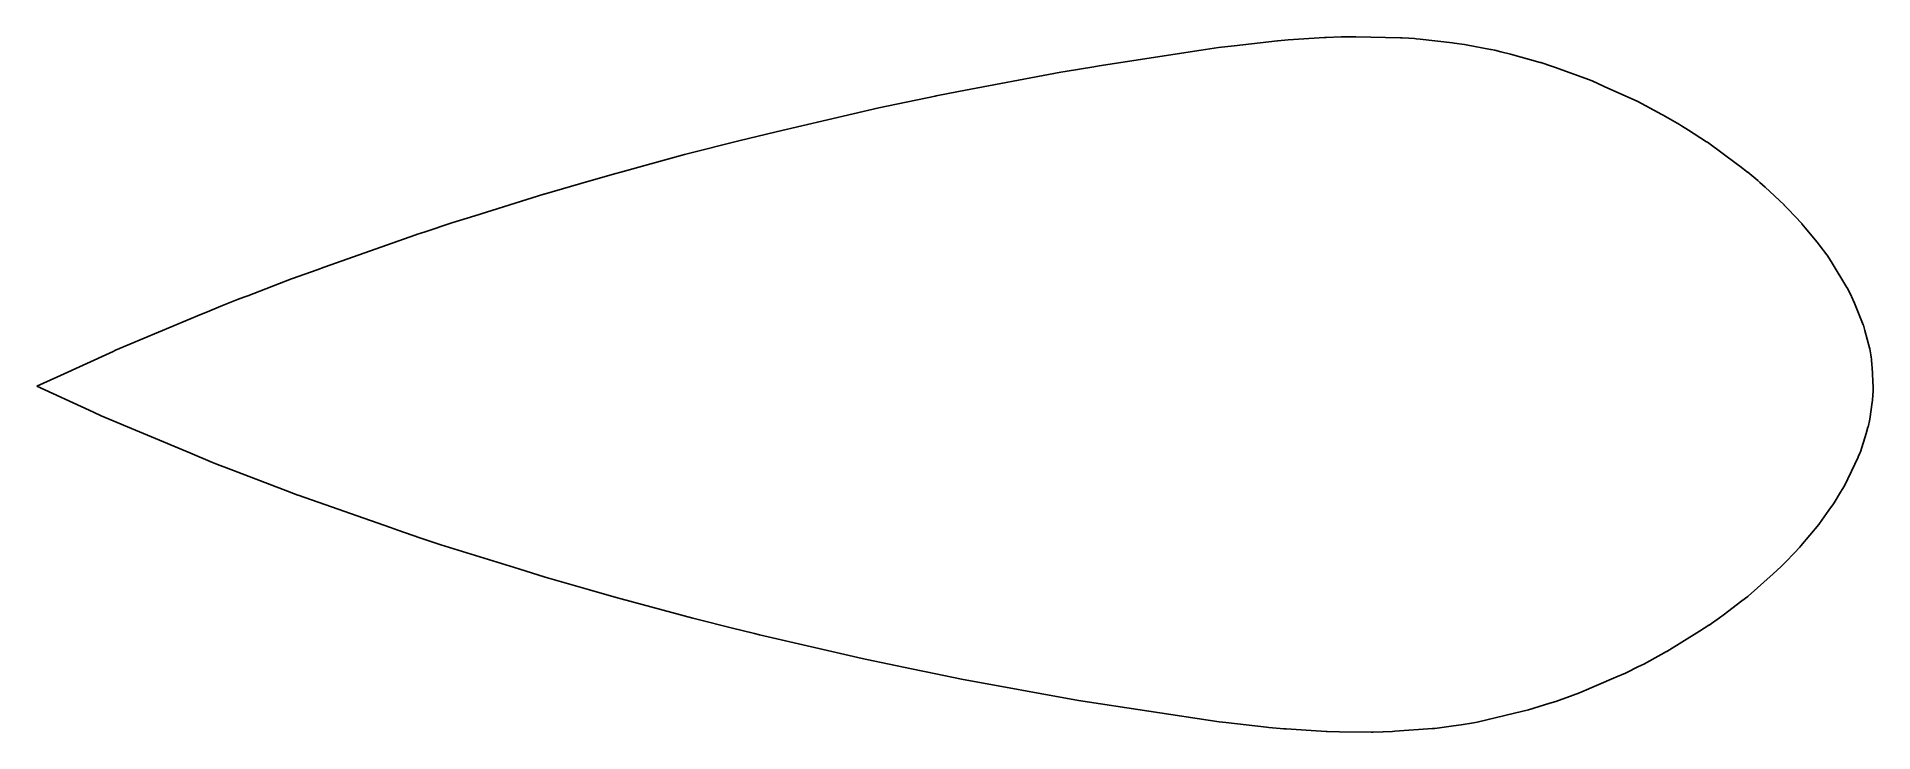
# Model space of a CAD drawing. Header units: metres. Extents: x -88 to 62, y -28 to 28.
import ezdxf

# ---------------------------------------------------------------- set-up
doc = ezdxf.new("R2010")
doc.units = ezdxf.units.M

msp = doc.modelspace()

# ---------------------------------------------------------------- linework, layer by layer
for p, q in [((7.53894, 27.3081), (-0.78561, 26.0271)), ((8.95287, 27.5123), (7.53894, 27.3081)), ((10.2389, 27.6646), (8.95287, 27.5123)), ((13.7903, 28.0797), (10.2389, 27.6646)), ((13.8117, 28.0817), (13.7903, 28.0797)), ((14.6601, 28.1423), (13.8117, 28.0817)), ((17.6219, 28.3481), (14.6601, 28.1423)), ((17.7399, 28.353), (17.6219, 28.3481)), ((18.9735, 28.393), (17.7399, 28.353)), ((19.0635, 28.3957), (18.9735, 28.393)), ((19.9749, 28.4008), (19.0635, 28.3957)), ((20.1888, 28.3998), (19.9749, 28.4008)), ((23.8185, 28.3227), (20.1888, 28.3998)), ((23.9566, 28.3162), (23.8185, 28.3227)), ((24.4978, 28.2876), (23.9566, 28.3162)), ((24.975, 28.2537), (24.4978, 28.2876)), ((25.1068, 28.243), (24.975, 28.2537)), ((25.4352, 28.211), (25.1068, 28.243)), ((28.0774, 27.9103), (25.4352, 28.211)), ((28.2189, 27.8918), (28.0774, 27.9103)), ((29.048, 27.7654), (28.2189, 27.8918)), ((29.183, 27.7417), (29.048, 27.7654)), ((31.1656, 27.3748), (29.183, 27.7417)), ((31.2231, 27.3629), (31.1656, 27.3748)), ((31.5283, 27.297), (31.2231, 27.3629)), ((32.0292, 27.1841), (31.5283, 27.297)), ((32.8039, 26.9784), (32.0292, 27.1841)), ((-3.90854, 25.5008), (-12.28, 23.9327)), ((-3.57082, 25.5608), (-3.90854, 25.5008)), ((-1.22874, 25.9556), (-3.57082, 25.5608)), ((-0.78561, 26.0271), (-1.22874, 25.9556)), ((35.2408, 26.314), (32.8039, 26.9784)), ((35.2832, 26.301), (35.2408, 26.314)), ((36.158, 25.9978), (35.2832, 26.301)), ((36.4071, 25.9097), (36.158, 25.9978)), ((39.2576, 24.8886), (36.4071, 25.9097)), ((39.3846, 24.8376), (39.2576, 24.8886)), ((39.4669, 24.8042), (39.3846, 24.8376)), ((40.4646, 24.3535), (39.4669, 24.8042)), ((43.196, 23.1128), (40.4646, 24.3535)), ((-18.7919, 22.5912), (-27.1544, 20.6372)), ((-18.7855, 22.5926), (-18.7919, 22.5912)), ((-14.1748, 23.5636), (-18.7855, 22.5926)), ((-14.0866, 23.5816), (-14.1748, 23.5636)), ((-12.28, 23.9327), (-14.0866, 23.5816)), ((43.2095, 23.1061), (43.196, 23.1128)), ((44.521, 22.4173), (43.2095, 23.1061)), ((45.1744, 22.0641), (44.521, 22.4173)), ((45.2636, 22.0135), (45.1744, 22.0641)), ((46.6077, 21.24), (45.2636, 22.0135)), ((46.7664, 21.1456), (46.6077, 21.24)), ((47.3339, 20.7771), (46.7664, 21.1456)), ((-30.2278, 19.9187), (-34.4492, 18.8353)), ((-27.1544, 20.6372), (-30.2278, 19.9187)), ((48.825, 19.8312), (47.3339, 20.7771)), ((48.8841, 19.7909), (48.825, 19.8312)), ((51.3578, 17.9767), (48.8841, 19.7909)), ((-34.6473, 18.783), (-39.8542, 17.3577)), ((-34.4492, 18.8353), (-34.6473, 18.783)), ((-42.4808, 16.6188), (-46.1051, 15.5611)), ((-40.272, 17.2428), (-42.4808, 16.6188)), ((-39.8542, 17.3577), (-40.272, 17.2428)), ((51.5346, 17.844), (51.3578, 17.9767)), ((52.1633, 17.3652), (51.5346, 17.844)), ((52.1961, 17.3383), (52.1633, 17.3652)), ((52.9982, 16.6676), (52.1961, 17.3383)), ((53.1711, 16.5209), (52.9982, 16.6676)), ((53.6057, 16.1158), (53.1711, 16.5209)), ((-46.1317, 15.5531), (-51.7809, 13.792)), ((-46.1051, 15.5611), (-46.1317, 15.5531)), ((55.1525, 14.6832), (53.6057, 16.1158)), ((-51.7809, 13.792), (-53.6543, 13.2067)), ((55.1643, 14.6715), (55.1525, 14.6832)), ((55.4904, 14.3268), (55.1643, 14.6715)), ((56.5943, 13.1606), (55.4904, 14.3268)), ((-56.5944, 12.2366), (-64.0876, 9.59239)), ((-56.5305, 12.258), (-56.5944, 12.2366)), ((-55.8225, 12.4925), (-56.5305, 12.258)), ((-53.6543, 13.2067), (-55.8225, 12.4925)), ((56.6046, 13.1491), (56.5943, 13.1606)), ((56.8869, 12.8133), (56.6046, 13.1491)), ((57.8663, 11.6395), (56.8869, 12.8133)), ((58.021, 11.4351), (57.8663, 11.6395)), ((58.6403, 10.6018), (58.021, 11.4351)), ((58.6595, 10.5751), (58.6403, 10.6018)), ((58.9887, 10.066), (58.6595, 10.5751)), ((-64.6642, 9.38785), (-66.669, 8.67099)), ((-64.0876, 9.59239), (-64.6642, 9.38785)), ((59.0793, 9.92293), (58.9887, 10.066)), ((60.2888, 7.95291), (59.0793, 9.92293)), ((-66.7607, 8.63655), (-70.3269, 7.2737)), ((-66.669, 8.67099), (-66.7607, 8.63655)), ((60.3106, 7.91295), (60.2888, 7.95291)), ((60.4101, 7.7263), (60.3106, 7.91295)), ((60.4216, 7.70404), (60.4101, 7.7263)), ((60.6287, 7.29482), (60.4216, 7.70404)), ((-72.3788, 6.47067), (-73.748, 5.91089)), ((-71.1488, 6.95709), (-72.3788, 6.47067)), ((-70.6356, 7.15611), (-71.1488, 6.95709)), ((-70.3269, 7.2737), (-70.6356, 7.15611)), ((60.6617, 7.2281), (60.6287, 7.29482)), ((60.6692, 7.21257), (60.6617, 7.2281)), ((60.9032, 6.65302), (60.6692, 7.21257)), ((61.6214, 4.88829), (60.9032, 6.65302)), ((-74.1105, 5.7614), (-81.1207, 2.8141)), ((-73.748, 5.91089), (-74.1105, 5.7614)), ((61.6293, 4.86507), (61.6214, 4.88829)), ((61.7493, 4.43474), (61.6293, 4.86507)), ((62.1301, 3.01105), (61.7493, 4.43474)), ((62.1429, 2.94695), (62.1301, 3.01105)), ((-81.3271, 2.72443), (-85.9079, 0.62472)), ((-81.1207, 2.8141), (-81.3271, 2.72443)), ((62.2345, 2.44878), (62.1429, 2.94695)), ((62.2398, 2.41885), (62.2345, 2.44878)), ((62.2624, 2.28459), (62.2398, 2.41885)), ((62.2647, 2.26974), (62.2624, 2.28459)), ((62.2954, 2.06679), (62.2647, 2.26974)), ((62.3251, 1.59161), (62.2954, 2.06679)), ((62.3345, 1.43674), (62.3251, 1.59161)), ((-85.9079, 0.62472), (-87.5599, -0.11781)), ((62.4364, -0.256), (62.3345, 1.43674)), ((-87.5599, -0.11781), (-83.2898, -2.06125)), ((62.3293, -1.60439), (62.3795, -1.24361)), ((62.3795, -1.24361), (62.4248, -0.45902)), ((62.4248, -0.45902), (62.4364, -0.2571)), ((62.4364, -0.2571), (62.4364, -0.256)), ((-83.2898, -2.06125), (-82.3994, -2.47118)), ((-82.3994, -2.47118), (-82.2843, -2.5224)), ((-82.2843, -2.5224), (-75.0465, -5.54243)), ((62.0076, -3.44707), (62.1448, -2.80832)), ((62.1448, -2.80832), (62.1881, -2.60992)), ((62.1881, -2.60992), (62.1885, -2.6076)), ((62.1885, -2.6076), (62.3293, -1.60439)), ((61.3821, -5.45976), (61.844, -3.96899)), ((61.844, -3.96899), (62.0052, -3.45691)), ((62.0052, -3.45691), (62.0076, -3.44707)), ((-75.0465, -5.54243), (-73.2037, -6.33018)), ((60.9236, -6.46783), (61.2081, -5.90237)), ((61.2081, -5.90237), (61.2159, -5.88332)), ((61.2159, -5.88332), (61.3297, -5.59117)), ((61.3297, -5.59117), (61.3821, -5.45976)), ((-73.2037, -6.33018), (-73.0636, -6.38635)), ((-73.0636, -6.38635), (-72.5863, -6.57463)), ((-72.5863, -6.57463), (-72.056, -6.78642)), ((-72.056, -6.78642), (-67.4277, -8.54987)), ((60.0757, -8.24425), (60.9236, -6.46783)), ((-67.4277, -8.54987), (-66.2423, -8.99986)), ((59.2363, -9.63138), (59.7732, -8.76164)), ((59.7732, -8.76164), (59.9012, -8.55258)), ((59.9012, -8.55258), (59.9062, -8.54398)), ((59.9062, -8.54398), (60.0757, -8.24425)), ((-66.2423, -8.99986), (-66.1998, -9.0155)), ((-66.1998, -9.0155), (-58.6616, -11.6527)), ((58.0393, -11.3132), (58.8097, -10.2176)), ((58.8097, -10.2176), (59.1843, -9.71173)), ((59.1843, -9.71173), (59.2363, -9.63138)), ((-58.6616, -11.6527), (-58.0724, -11.8581)), ((-58.0724, -11.8581), (-56.2829, -12.4814)), ((56.5098, -13.1505), (57.9804, -11.388)), ((57.9804, -11.388), (58.0393, -11.3132)), ((-56.2829, -12.4814), (-54.9769, -12.9098)), ((-54.9769, -12.9098), (-54.5615, -13.046)), ((-54.5615, -13.046), (-48.1792, -15.0271)), ((56.0069, -13.7076), (56.431, -13.2408)), ((56.431, -13.2408), (56.5098, -13.1505)), ((54.2521, -15.4272), (54.9055, -14.839)), ((54.9055, -14.839), (54.9077, -14.8369)), ((54.9077, -14.8369), (55.1987, -14.5479)), ((55.1987, -14.5479), (55.2805, -14.4668)), ((55.2805, -14.4668), (56.0069, -13.7076)), ((-48.1792, -15.0271), (-46.0471, -15.6898)), ((-46.0471, -15.6898), (-46.0311, -15.6945)), ((-46.0311, -15.6945), (-42.4042, -16.7424)), ((52.2105, -17.2434), (54.2521, -15.4272)), ((-42.4042, -16.7424), (-40.2402, -17.3472)), ((-40.2402, -17.3472), (-39.8271, -17.4596)), ((-39.8271, -17.4596), (-33.9752, -19.0368)), ((50.1841, -18.8039), (51.7025, -17.6391)), ((51.7025, -17.6391), (52.1825, -17.2664)), ((52.1825, -17.2664), (52.2105, -17.2434)), ((-33.9752, -19.0368), (-33.5274, -19.1532)), ((-33.5274, -19.1532), (-30.838, -19.8322)), ((49.0202, -19.6222), (49.8708, -19.0244)), ((49.8708, -19.0244), (50.1841, -18.8039)), ((-30.838, -19.8322), (-28.9343, -20.2956)), ((-28.9343, -20.2956), (-28.5218, -20.394)), ((-28.5218, -20.394), (-20.1327, -22.3301)), ((45.5871, -21.7603), (48.2371, -20.107)), ((48.2371, -20.107), (49.0174, -19.6241)), ((49.0174, -19.6241), (49.0202, -19.6222)), ((-20.1327, -22.3301), (-19.7758, -22.4093)), ((-19.7758, -22.4093), (-16.1244, -23.168)), ((43.694, -22.7861), (45.1165, -22.014)), ((45.1165, -22.014), (45.5619, -21.7746)), ((45.5619, -21.7746), (45.5871, -21.7603)), ((-16.1244, -23.168), (-14.1298, -23.5976)), ((-14.1298, -23.5976), (-12.0175, -24.0164)), ((38.447, -25.1367), (41.4089, -23.8519)), ((41.4089, -23.8519), (42.2104, -23.5174)), ((42.2104, -23.5174), (42.2965, -23.4771)), ((42.2965, -23.4771), (43.1973, -23.0265)), ((43.1973, -23.0265), (43.694, -22.7861)), ((-12.0175, -24.0164), (-2.48759, -25.7476)), ((36.5221, -25.8313), (37.9244, -25.325)), ((37.9244, -25.325), (38.4402, -25.1393)), ((38.4402, -25.1393), (38.447, -25.1367)), ((-2.48759, -25.7476), (9.02704, -27.4877)), ((30.0832, -27.5243), (33.1311, -26.8033)), ((33.1311, -26.8033), (34.2838, -26.5301)), ((34.2838, -26.5301), (34.2864, -26.5293)), ((34.2864, -26.5293), (36.0312, -25.9844)), ((36.0312, -25.9844), (36.5221, -25.8313)), ((9.02704, -27.4877), (9.54593, -27.5539)), ((9.54593, -27.5539), (12.8815, -27.9389)), ((12.8815, -27.9389), (13.0732, -27.9595)), ((13.0732, -27.9595), (14.283, -28.0686)), ((14.283, -28.0686), (14.4947, -28.0844)), ((14.4947, -28.0844), (17.7433, -28.2964)), ((17.7433, -28.2964), (17.846, -28.3011)), ((17.846, -28.3011), (18.8435, -28.3224)), ((18.8435, -28.3224), (21.444, -28.3502)), ((21.444, -28.3502), (21.5848, -28.3475)), ((21.5848, -28.3475), (22.3724, -28.3283)), ((22.3724, -28.3283), (22.4136, -28.3271)), ((22.4136, -28.3271), (23.163, -28.2859)), ((23.163, -28.2859), (23.3716, -28.2733)), ((23.3716, -28.2733), (26.4474, -28.0501)), ((26.4474, -28.0501), (26.5506, -28.0406)), ((26.5506, -28.0406), (26.6148, -28.0339)), ((26.6148, -28.0339), (28.1633, -27.8253)), ((28.1633, -27.8253), (28.7666, -27.7498)), ((28.7666, -27.7498), (29.7912, -27.5746)), ((29.7912, -27.5746), (30.0782, -27.5253)), ((30.0782, -27.5253), (30.0832, -27.5243))]:
    msp.add_line(p, q)

doc.saveas('drawing.dxf')
